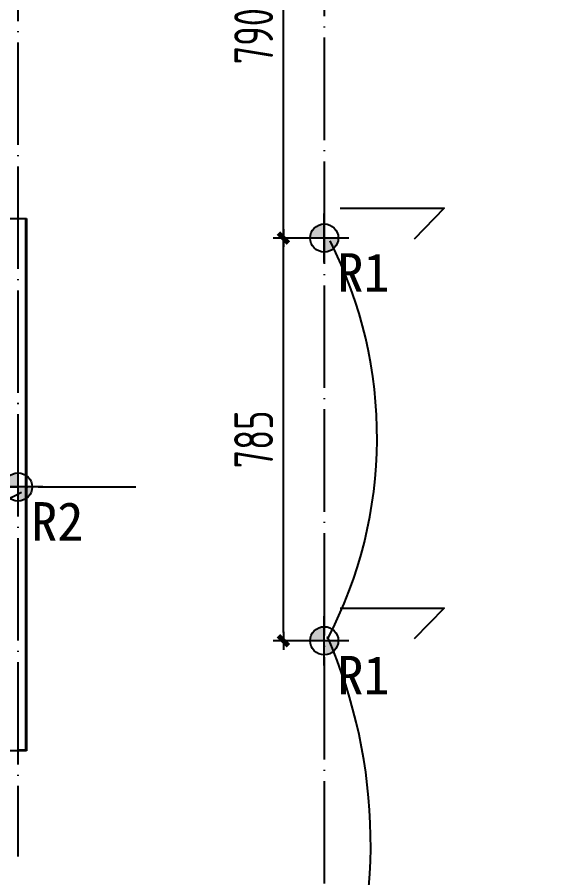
# Model space of a CAD drawing. Extents: x 11992 to 29481, y -6727 to 6811.
# Drawn here: x 20600 to 21655, y -2207 to -527 of the extents above; entities that cross this region are included whole.
import ezdxf

# ---------------------------------------------------------------- set-up
doc = ezdxf.new("R2010")
doc.units = 0
doc.header["$MEASUREMENT"] = 0
doc.linetypes.add('DOTE', pattern=[2.42, 2, -0.2, 0.02, -0.2])
doc.layers.get('0').update_dxf_attribs({"color": 8, "linetype": 'CONTINUOUS'})
doc.layers.get('Defpoints').update_dxf_attribs({"color": 8, "linetype": 'CONTINUOUS'})
for name, color, linetype in [('zoylight 2射灯', 1, 'CONTINUOUS'), ('zoylight 3编号', 7, 'CONTINUOUS'), ('zoylight 4标注', 9, 'CONTINUOUS'), ('zoylight 5回路', 4, 'CONTINUOUS')]:
    doc.layers.add(name, color=color, linetype=linetype)
doc.styles.add('CCD-DIM', font='archs.shx', dxfattribs={"width": 0.8})
doc.styles.add('TFB MS 3mm at 1 to 25', font='arial.ttf', dxfattribs={"height": 75})
doc.dimstyles.new('zoylight_DIM_40', dxfattribs={"dimscale": 40, "dimtxt": 1.9, "dimasz": 0.4, "dimexe": 0.5, "dimexo": 0.5, "dimgap": 0.5, "dimtad": 1, "dimdec": 0, "dimrnd": 5, "dimzin": 12, "dimdsep": 46, "dimtxsty": 'CCD-DIM', "dimblk": 'CCD_Dimension_Tick', "dimcen": 0.125, "dimclrd": 44, "dimclre": 44, "dimclrt": 50, "dimadec": 0, "dimazin": 0, "dimtfac": 1, "dimtdec": 0, "dimtmove": 2, "dimatfit": 3, "dimldrblk": 'CCD_Leader_Dot', "dimfxl": 0, "dimtvp": 1, "dimtolj": 1, "dimtzin": 0, "dimarcsym": 0})

# ---------------------------------------------------------------- blocks, each defined once
blk = doc.blocks.new('嵌入式射灯55')
at = {"layer": 'zoylight 2射灯'}
h = blk.add_hatch(color=256, dxfattribs=at)
h.dxf.hatch_style = 1
h.paths.add_polyline_path([(0, 0), (0, 27.5, 0.41421356), (-27.5, 0)])
h.paths.add_polyline_path([(0, -27.5, 0.41421356), (27.5, 0), (0, 0)])
for p, q in [((0, -48.125), (0, 48.125)), ((48.125, 0), (-48.125, 0))]:
    blk.add_line(p, q, dxfattribs=at)
blk.add_circle((0, 0), 27.5, dxfattribs=at)
blk = doc.blocks.new('CCD_Dimension_Tick')
at = {"color": 0, "linetype": 'ByBlock'}
for p, q in [((-1.09, 0), (0, 0)), ((0, 0), (1.09, 0))]:
    blk.add_line(p, q, dxfattribs=at)
at = {"color": 0, "linetype": 'Continuous', "const_width": 0.608}
blk.add_lwpolyline([(-0.61, -0.61), (0.61, 0.61)], dxfattribs=at)
blk = doc.blocks.new('*D78')
at = {"layer": 'Defpoints', "color": 0, "linetype": 'Continuous'}
for p in [(21119.1, -957.8), (21198.8, -957.8), (21198.8, -1744.5)]:
    blk.add_point(p, dxfattribs=at)
at = {"layer": 'zoylight 4标注', "color": 44, "linetype": 'Continuous', "lineweight": -2}
blk.add_line((21178.8, -957.8), (21099.1, -957.8), dxfattribs=at)
at = {"layer": 'zoylight 4标注', "color": 44, "lineweight": -2}
for p, q in [((21119.1, -1728.5), (21119.1, -973.8)), ((21178.8, -1744.5), (21099.1, -1744.5))]:
    blk.add_line(p, q, dxfattribs=at)
at = {"layer": 'zoylight 4标注', "color": 44, "linetype": 'Continuous', "lineweight": -2, "xscale": 16, "yscale": 16, "zscale": 16}
for p, rotation in [((21119.1, -957.8), 90), ((21119.1, -1744.5), 270)]:
    blk.add_blockref('CCD_Dimension_Tick', p, dxfattribs=dict(at, rotation=rotation))
at = {"layer": 'zoylight 4标注', "color": 50, "linetype": 'Continuous', "insert": (21061.1, -1351.2), "char_height": 76, "attachment_point": 5, "rotation": 90, "style": 'CCD-DIM'}
blk.add_mtext('\\A1;785', dxfattribs=at)
blk = doc.blocks.new('CCD_Leader_Dot')
at = {"color": 0, "linetype": 'ByBlock'}
blk.add_line((-5, 0), (-10, 0), dxfattribs=at)
at = {"color": 0, "linetype": 'ByBlock', "const_width": 5}
blk.add_lwpolyline([(-2.5, 0, 1), (2.5, 0, 1)], format="xyb", close=True, dxfattribs=at)
blk = doc.blocks.new('*D79')
at = {"layer": 'Defpoints', "color": 0, "linetype": 'Continuous'}
for p in [(21119.1, -169.4), (21198.8, -169.4), (21198.8, -957.8)]:
    blk.add_point(p, dxfattribs=at)
at = {"layer": 'zoylight 4标注', "color": 44, "linetype": 'Continuous', "lineweight": -2}
blk.add_line((21178.8, -169.4), (21099.1, -169.4), dxfattribs=at)
at = {"layer": 'zoylight 4标注', "color": 44, "lineweight": -2}
for p, q in [((21119.1, -941.8), (21119.1, -185.4)), ((21178.8, -957.8), (21099.1, -957.8))]:
    blk.add_line(p, q, dxfattribs=at)
at = {"layer": 'zoylight 4标注', "color": 44, "linetype": 'Continuous', "lineweight": -2, "xscale": 16, "yscale": 16, "zscale": 16}
for p, rotation in [((21119.1, -169.4), 90), ((21119.1, -957.8), 270)]:
    blk.add_blockref('CCD_Dimension_Tick', p, dxfattribs=dict(at, rotation=rotation))
at = {"layer": 'zoylight 4标注', "color": 50, "linetype": 'Continuous', "insert": (21061.1, -563.6), "char_height": 76, "attachment_point": 5, "rotation": 90, "style": 'CCD-DIM'}
blk.add_mtext('\\A1;790', dxfattribs=at)

msp = doc.modelspace()

# ---------------------------------------------------------------- linework, layer by layer
for p, q in [((18399.7, -919.4, -1557.4), (20617.6, -919.4, -1557.4)), ((18399.7, -919.4, -1497.4), (20617.6, -919.4, -1497.4)), ((20599.6, -919.4, -2440.4), (20615.6, -919.4, -2440.4)), ((20599.6, -919.4, -1557.4), (20615.6, -919.4, -1557.4)), ((20615.6, -919.4, -2440.4), (20615.6, -919.4, -1557.4)), ((20615.6, -919.4, -1557.4), (20615.6, -1957.4, -1557.4)), ((20615.6, -919.4, -2440.4), (20615.6, -1957.4, -2440.4)), ((20617.6, -919.4, -1557.4), (20617.6, -919.4, -1497.4)), ((20617.6, -919.4, -1497.4), (20617.6, -1959.4, -1497.4)), ((20617.6, -919.4, -1557.4), (20617.6, -1959.4, -1557.4)), ((20617.6, -1959.4, -1497.4), (19999.6, -1959.4, -1497.4)), ((20617.6, -1959.4, -1557.4), (19999.6, -1959.4, -1557.4)), ((20599.6, -1957.4, -2440.4), (20615.6, -1957.4, -2440.4)), ((20599.6, -1957.4, -1557.4), (20615.6, -1957.4, -1557.4)), ((20615.6, -1957.4, -2440.4), (20615.6, -1957.4, -1557.4)), ((20617.6, -1959.4, -1557.4), (20617.6, -1959.4, -1497.4))]:
    msp.add_line(p, q)
at = {"layer": 'zoylight 4标注', "color": 9, "linetype": 'DOTE', "ltscale": 100}
for p, q in [((20601, 3538, 2437.4), (20601, -2165.6, 2437.4)), ((21198.8, 159.6), (21198.8, -2785.8)), ((19188.6, -1444.1, -2437.4), (20830.8, -1444.1, -2437.4))]:
    msp.add_line(p, q, dxfattribs=at)
at = {"layer": 'zoylight 4标注', "linetype": 'Continuous'}
for points in [[(21229.6, -899.8), (21432.7, -899.8), (21374.4, -959.9)], [(21229.6, -1680.6), (21432.7, -1680.6), (21374.4, -1740.6)]]:
    msp.add_lwpolyline(points, dxfattribs=at)
at = {"layer": 'zoylight 5回路', "linetype": 'Continuous'}
for centre, radius, start, end in [((20452.4, -1347.5), 849.6, 332.3759, 26.8773), ((20365.4, -984.5), 528.9, 239.8032, 297.3248), ((20272.8, -2141.8), 1016.7, 338.3537, 23.5071)]:
    msp.add_arc(centre, radius, start, end, dxfattribs=at)

# ---------------------------------------------------------------- block references
at = {"layer": 'zoylight 2射灯'}
for p in [(21198.8, -957.8), (20601.3, -1444.1, 2437.4), (21198.8, -1744.5, -2437.4)]:
    msp.add_blockref('嵌入式射灯55', p, dxfattribs=at)

# ---------------------------------------------------------------- texts
at = {"layer": 'zoylight 3编号', "char_height": 75, "width": 104.77, "attachment_point": 1, "style": 'TFB MS 3mm at 1 to 25'}
for s, insert in [('{\\fSimHei|b0|i0|c134|p49;R1}', (21224.4, -987.4)), ('{\\fSimHei|b0|i0|c134|p49;R2}', (20626.9, -1473.7, 4874.9)), ('{\\fSimHei|b0|i0|c134|p49;R1}', (21224.4, -1774.1, -2437.4))]:
    msp.add_mtext(s, dxfattribs=dict(at, insert=insert))

# ---------------------------------------------------------------- dimensions: what is measured, and where the dimension line sits
at = {"layer": 'zoylight 4标注', "linetype": 'Continuous'}
for p1, p2, picture, middle in [((21198.8, -957.8), (21198.8, -169.4), '*D79', (21061.1, -563.6)), ((21198.8, -1744.5, -2437.4), (21198.8, -957.8, -2437.4), '*D78', (21061.1, -1351.2, -2437.4))]:
    dim = msp.add_aligned_dim(p1=p1, p2=p2, distance=79.7, dimstyle='zoylight_DIM_40', dxfattribs=at)
    dim.commit()
    dim.dimension.update_dxf_attribs({"geometry": picture, "text_midpoint": middle})

doc.saveas('drawing.dxf')
